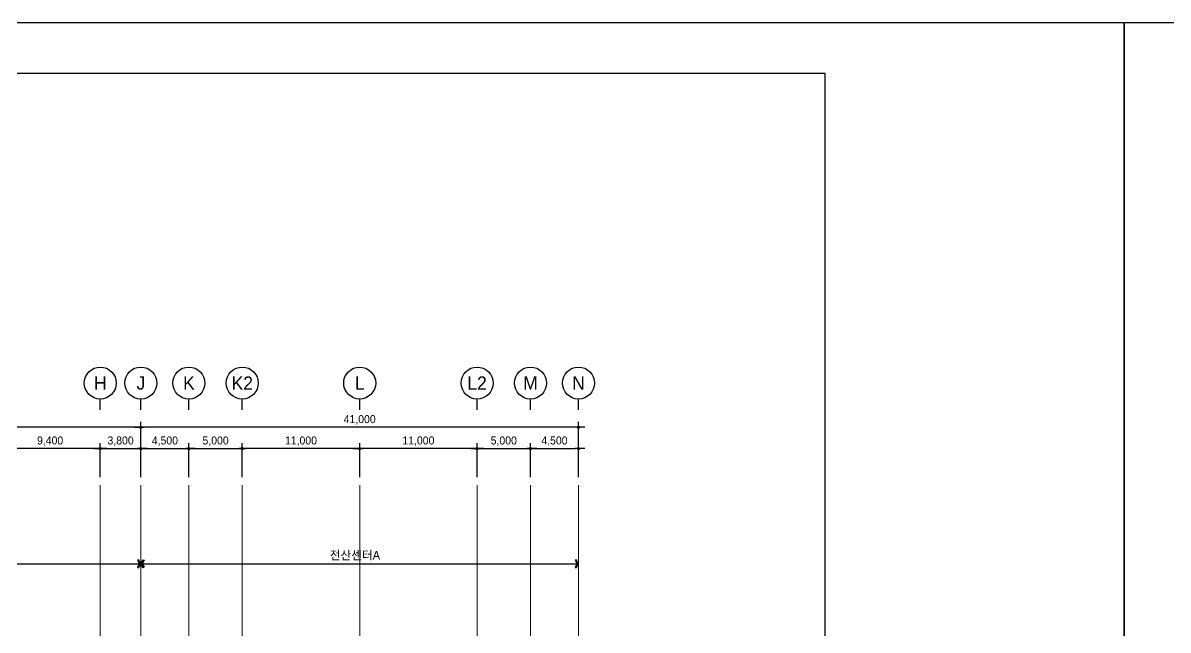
# Model space of a CAD drawing. Header units: millimetres. Extents: x 0 to 841000, y -4805 to 148500.
# Drawn here: x 107087 to 214375, y 91595 to 148500 of the extents above; entities that cross this region are included whole.
import ezdxf
from ezdxf.enums import TextEntityAlignment as Align

# ---------------------------------------------------------------- set-up
doc = ezdxf.new("R2010")
doc.units = ezdxf.units.MM
doc.header["$LTSCALE"] = 250
doc.layers.get('Defpoints').update_dxf_attribs({"color": 151})
doc.layers.add('A-DIM', color=7, linetype='Continuous')
doc.layers.add('A-SYM-BUB', color=7, linetype='Continuous', lineweight=25)
doc.layers.add('CEN', color=1, linetype='Continuous', lineweight=9)
doc.layers.add('NOPLOT', color=191, linetype='Continuous', plot=False)
doc.styles.add('Gdim', font='Dotum.ttf')
doc.styles.get("Standard").update_dxf_attribs({"font": 'Dotum.ttf'})
doc.dimstyles.new('Gdim250', dxfattribs={"dimscale": 250, "dimtxt": 3, "dimasz": 1.2, "dimexe": 2, "dimexo": 3, "dimgap": 1, "dimtad": 1, "dimdsep": 46, "dimlunit": 6, "dimtxsty": 'Standard', "dimblk1": '_CIDOT', "dimblk2": '_CIDOT', "dimsah": 1, "dimcen": 2.5, "dimdle": 2, "dimclrd": 1, "dimclre": 1, "dimclrt": 3, "dimazin": 2, "dimtfac": 1, "dimtix": 1, "dimtmove": 2, "dimatfit": 3, "dimldrblk": '_CIDOT', "dimfxl": 2, "dimtolj": 1, "dimtzin": 0, "dimarcsym": 0})

# ---------------------------------------------------------------- blocks, each defined once
blk = doc.blocks.new('A$C787a6ed5')
at = {"layer": 'A-DIM'}
for p, q in [((0, -7360), (78300, -7360)), ((78300, -7360), (119300, -7360))]:
    blk.add_line(p, q, dxfattribs=at)
for points in [[(77992, -7038), (78177, -7360), (77992, -7683), (78085, -7736), (78300, -7360), (78085, -6985)], [(78608, -7038), (78423, -7360), (78608, -7683), (78515, -7736), (78300, -7360), (78515, -6985)], [(118992, -7038), (119177, -7360), (118992, -7683), (119085, -7736), (119300, -7360), (119085, -6985)]]:
    blk.add_lwpolyline(points, close=True, dxfattribs=at)
at = {"layer": 'A-SYM-BUB', "color": 3, "style": 'Gdim'}
blk.add_text('전산센터A', height=800, dxfattribs=at).set_placement((96000, -6967))
blk = doc.blocks.new('_CIDOT')
at = {"color": 0, "linetype": 'ByBlock'}
blk.add_line((2, 0), (-1, 0), dxfattribs=at)
at = {"color": 0, "linetype": 'ByBlock', "const_width": 0.5}
blk.add_lwpolyline([(-0.25, 0, 1), (0.25, 0, 1)], format="xyb", close=True, dxfattribs=at)
blk = doc.blocks.new('*D8')
at = {"layer": 'A-DIM', "color": 1, "lineweight": -2, "transparency": 16777216}
for p, q in [((118138, 105926), (118138, 111100)), ((158838, 110600), (118438, 110600)), ((159138, 105926), (159138, 111100))]:
    blk.add_line(p, q, dxfattribs=at)
at = {"layer": 'Defpoints', "color": 0, "transparency": 16777216}
for p in [(118138, 110600), (118138, 105176), (159138, 105176)]:
    blk.add_point(p, dxfattribs=at)
at = {"layer": 'A-DIM', "color": 1, "lineweight": -2, "transparency": 16777216, "xscale": 299.9999999999998, "yscale": 299.9999999999998, "zscale": 299.9999999999998, "rotation": 180}
blk.add_blockref('_CIDOT', (118138, 110600), dxfattribs=at)
at = {"layer": 'A-DIM', "color": 1, "lineweight": -2, "transparency": 16777216, "xscale": 299.9999999999998, "yscale": 299.9999999999998, "zscale": 299.9999999999998}
blk.add_blockref('_CIDOT', (159138, 110600), dxfattribs=at)
at = {"layer": 'A-DIM', "color": 3, "transparency": 16777216, "insert": (138638, 111298), "char_height": 750, "attachment_point": 5, "style": 'Gdim'}
blk.add_mtext('\\A1;41,000', dxfattribs=at)
blk = doc.blocks.new('*D9')
at = {"layer": 'A-DIM', "color": 1, "lineweight": -2, "transparency": 16777216}
for p, q in [((154638, 105926), (154638, 109100)), ((154938, 108600), (158838, 108600)), ((159138, 105926), (159138, 109100))]:
    blk.add_line(p, q, dxfattribs=at)
at = {"layer": 'Defpoints', "color": 0, "transparency": 16777216}
for p in [(159138, 108600), (154638, 105176), (159138, 105176)]:
    blk.add_point(p, dxfattribs=at)
at = {"layer": 'A-DIM', "color": 1, "lineweight": -2, "transparency": 16777216, "xscale": 299.9999999999998, "yscale": 299.9999999999998, "zscale": 299.9999999999998, "rotation": 180}
blk.add_blockref('_CIDOT', (154638, 108600), dxfattribs=at)
at = {"layer": 'A-DIM', "color": 1, "lineweight": -2, "transparency": 16777216, "xscale": 299.9999999999998, "yscale": 299.9999999999998, "zscale": 299.9999999999998}
blk.add_blockref('_CIDOT', (159138, 108600), dxfattribs=at)
at = {"layer": 'A-DIM', "color": 3, "transparency": 16777216, "insert": (156888, 109298), "char_height": 750, "attachment_point": 5, "style": 'Gdim'}
blk.add_mtext('\\A1;4,500', dxfattribs=at)
blk = doc.blocks.new('*D10')
at = {"layer": 'A-DIM', "color": 1, "lineweight": -2, "transparency": 16777216}
for p, q in [((138638, 105926), (138638, 109100)), ((149338, 108600), (138938, 108600)), ((149638, 105926), (149638, 109100))]:
    blk.add_line(p, q, dxfattribs=at)
at = {"layer": 'Defpoints', "color": 0, "transparency": 16777216}
for p in [(138638, 108600), (138638, 105176), (149638, 105176)]:
    blk.add_point(p, dxfattribs=at)
at = {"layer": 'A-DIM', "color": 1, "lineweight": -2, "transparency": 16777216, "xscale": 299.9999999999998, "yscale": 299.9999999999998, "zscale": 299.9999999999998, "rotation": 180}
blk.add_blockref('_CIDOT', (138638, 108600), dxfattribs=at)
at = {"layer": 'A-DIM', "color": 1, "lineweight": -2, "transparency": 16777216, "xscale": 299.9999999999998, "yscale": 299.9999999999998, "zscale": 299.9999999999998}
blk.add_blockref('_CIDOT', (149638, 108600), dxfattribs=at)
at = {"layer": 'A-DIM', "color": 3, "transparency": 16777216, "insert": (144138, 109298), "char_height": 750, "attachment_point": 5, "style": 'Gdim'}
blk.add_mtext('\\A1;11,000', dxfattribs=at)
blk = doc.blocks.new('*D11')
at = {"layer": 'A-DIM', "color": 1, "lineweight": -2, "transparency": 16777216}
for p, q in [((127638, 105926), (127638, 109100)), ((138338, 108600), (127938, 108600)), ((138638, 105926), (138638, 109100))]:
    blk.add_line(p, q, dxfattribs=at)
at = {"layer": 'Defpoints', "color": 0, "transparency": 16777216}
for p in [(127638, 108600), (127638, 105176), (138638, 105176)]:
    blk.add_point(p, dxfattribs=at)
at = {"layer": 'A-DIM', "color": 1, "lineweight": -2, "transparency": 16777216, "xscale": 299.9999999999998, "yscale": 299.9999999999998, "zscale": 299.9999999999998, "rotation": 180}
blk.add_blockref('_CIDOT', (127638, 108600), dxfattribs=at)
at = {"layer": 'A-DIM', "color": 1, "lineweight": -2, "transparency": 16777216, "xscale": 299.9999999999998, "yscale": 299.9999999999998, "zscale": 299.9999999999998}
blk.add_blockref('_CIDOT', (138638, 108600), dxfattribs=at)
at = {"layer": 'A-DIM', "color": 3, "transparency": 16777216, "insert": (133138, 109298), "char_height": 750, "attachment_point": 5, "style": 'Gdim'}
blk.add_mtext('\\A1;11,000', dxfattribs=at)
blk = doc.blocks.new('*D12')
at = {"layer": 'A-DIM', "color": 1, "lineweight": -2, "transparency": 16777216}
for p, q in [((114338, 105926), (114338, 109100)), ((114638, 108600), (117838, 108600)), ((118138, 105926), (118138, 109100))]:
    blk.add_line(p, q, dxfattribs=at)
at = {"layer": 'Defpoints', "color": 0, "transparency": 16777216}
for p in [(118138, 108600), (114338, 105176), (118138, 105176)]:
    blk.add_point(p, dxfattribs=at)
at = {"layer": 'A-DIM', "color": 1, "lineweight": -2, "transparency": 16777216, "xscale": 299.9999999999998, "yscale": 299.9999999999998, "zscale": 299.9999999999998, "rotation": 180}
blk.add_blockref('_CIDOT', (114338, 108600), dxfattribs=at)
at = {"layer": 'A-DIM', "color": 1, "lineweight": -2, "transparency": 16777216, "xscale": 299.9999999999998, "yscale": 299.9999999999998, "zscale": 299.9999999999998}
blk.add_blockref('_CIDOT', (118138, 108600), dxfattribs=at)
at = {"layer": 'A-DIM', "color": 3, "transparency": 16777216, "insert": (116238, 109298), "char_height": 750, "attachment_point": 5, "style": 'Gdim'}
blk.add_mtext('\\A1;3,800', dxfattribs=at)
blk = doc.blocks.new('*D13')
at = {"layer": 'A-DIM', "color": 1, "lineweight": -2, "transparency": 16777216}
for p, q in [((104938, 105926), (104938, 109100)), ((114038, 108600), (105238, 108600)), ((114338, 105926), (114338, 109100))]:
    blk.add_line(p, q, dxfattribs=at)
at = {"layer": 'Defpoints', "color": 0, "transparency": 16777216}
for p in [(104938, 108600), (104938, 105176), (114338, 105176)]:
    blk.add_point(p, dxfattribs=at)
at = {"layer": 'A-DIM', "color": 1, "lineweight": -2, "transparency": 16777216, "xscale": 299.9999999999998, "yscale": 299.9999999999998, "zscale": 299.9999999999998, "rotation": 180}
blk.add_blockref('_CIDOT', (104938, 108600), dxfattribs=at)
at = {"layer": 'A-DIM', "color": 1, "lineweight": -2, "transparency": 16777216, "xscale": 299.9999999999998, "yscale": 299.9999999999998, "zscale": 299.9999999999998}
blk.add_blockref('_CIDOT', (114338, 108600), dxfattribs=at)
at = {"layer": 'A-DIM', "color": 3, "transparency": 16777216, "insert": (109638, 109298), "char_height": 750, "attachment_point": 5, "style": 'Gdim'}
blk.add_mtext('\\A1;9,400', dxfattribs=at)
blk = doc.blocks.new('*D21')
at = {"layer": 'A-DIM', "color": 1, "lineweight": -2, "transparency": 16777216}
for p, q in [((118138, 105926), (118138, 109100)), ((118438, 108600), (122338, 108600)), ((122638, 105926), (122638, 109100))]:
    blk.add_line(p, q, dxfattribs=at)
at = {"layer": 'Defpoints', "color": 0, "transparency": 16777216}
for p in [(122638, 108600), (118138, 105176), (122638, 105176)]:
    blk.add_point(p, dxfattribs=at)
at = {"layer": 'A-DIM', "color": 1, "lineweight": -2, "transparency": 16777216, "xscale": 299.9999999999998, "yscale": 299.9999999999998, "zscale": 299.9999999999998, "rotation": 180}
blk.add_blockref('_CIDOT', (118138, 108600), dxfattribs=at)
at = {"layer": 'A-DIM', "color": 1, "lineweight": -2, "transparency": 16777216, "xscale": 299.9999999999998, "yscale": 299.9999999999998, "zscale": 299.9999999999998}
blk.add_blockref('_CIDOT', (122638, 108600), dxfattribs=at)
at = {"layer": 'A-DIM', "color": 3, "transparency": 16777216, "insert": (120388, 109298), "char_height": 750, "attachment_point": 5, "style": 'Gdim'}
blk.add_mtext('\\A1;4,500', dxfattribs=at)
blk = doc.blocks.new('*D22')
at = {"layer": 'A-DIM', "color": 1, "lineweight": -2, "transparency": 16777216}
for p, q in [((122638, 105926), (122638, 109100)), ((122938, 108600), (127338, 108600)), ((127638, 105926), (127638, 109100))]:
    blk.add_line(p, q, dxfattribs=at)
at = {"layer": 'Defpoints', "color": 0, "transparency": 16777216}
for p in [(127638, 108600), (122638, 105176), (127638, 105176)]:
    blk.add_point(p, dxfattribs=at)
at = {"layer": 'A-DIM', "color": 1, "lineweight": -2, "transparency": 16777216, "xscale": 299.9999999999998, "yscale": 299.9999999999998, "zscale": 299.9999999999998, "rotation": 180}
blk.add_blockref('_CIDOT', (122638, 108600), dxfattribs=at)
at = {"layer": 'A-DIM', "color": 1, "lineweight": -2, "transparency": 16777216, "xscale": 299.9999999999998, "yscale": 299.9999999999998, "zscale": 299.9999999999998}
blk.add_blockref('_CIDOT', (127638, 108600), dxfattribs=at)
at = {"layer": 'A-DIM', "color": 3, "transparency": 16777216, "insert": (125138, 109298), "char_height": 750, "attachment_point": 5, "style": 'Gdim'}
blk.add_mtext('\\A1;5,000', dxfattribs=at)
blk = doc.blocks.new('*D23')
at = {"layer": 'A-DIM', "color": 1, "lineweight": -2, "transparency": 16777216}
for p, q in [((149638, 105926), (149638, 109100)), ((149938, 108600), (154338, 108600)), ((154638, 105926), (154638, 109100))]:
    blk.add_line(p, q, dxfattribs=at)
at = {"layer": 'Defpoints', "color": 0, "transparency": 16777216}
for p in [(154638, 108600), (149638, 105176), (154638, 105176)]:
    blk.add_point(p, dxfattribs=at)
at = {"layer": 'A-DIM', "color": 1, "lineweight": -2, "transparency": 16777216, "xscale": 299.9999999999998, "yscale": 299.9999999999998, "zscale": 299.9999999999998, "rotation": 180}
blk.add_blockref('_CIDOT', (149638, 108600), dxfattribs=at)
at = {"layer": 'A-DIM', "color": 1, "lineweight": -2, "transparency": 16777216, "xscale": 299.9999999999998, "yscale": 299.9999999999998, "zscale": 299.9999999999998}
blk.add_blockref('_CIDOT', (154638, 108600), dxfattribs=at)
at = {"layer": 'A-DIM', "color": 3, "transparency": 16777216, "insert": (152138, 109298), "char_height": 750, "attachment_point": 5, "style": 'Gdim'}
blk.add_mtext('\\A1;5,000', dxfattribs=at)
blk = doc.blocks.new('*D26')
at = {"layer": 'A-DIM', "color": 1, "lineweight": -2, "transparency": 16777216}
for p, q in [((39838, 105926), (39838, 111100)), ((117838, 110600), (40138, 110600)), ((118138, 105926), (118138, 111100))]:
    blk.add_line(p, q, dxfattribs=at)
at = {"layer": 'Defpoints', "color": 0, "transparency": 16777216}
for p in [(39838, 110600), (39838, 105176), (118138, 105176)]:
    blk.add_point(p, dxfattribs=at)
at = {"layer": 'A-DIM', "color": 1, "lineweight": -2, "transparency": 16777216, "xscale": 299.9999999999998, "yscale": 299.9999999999998, "zscale": 299.9999999999998, "rotation": 180}
blk.add_blockref('_CIDOT', (39838, 110600), dxfattribs=at)
at = {"layer": 'A-DIM', "color": 1, "lineweight": -2, "transparency": 16777216, "xscale": 299.9999999999998, "yscale": 299.9999999999998, "zscale": 299.9999999999998}
blk.add_blockref('_CIDOT', (118138, 110600), dxfattribs=at)
at = {"layer": 'A-DIM', "color": 3, "transparency": 16777216, "insert": (78988, 111298), "char_height": 750, "attachment_point": 5, "style": 'Gdim'}
blk.add_mtext('\\A1;78,300', dxfattribs=at)
blk = doc.blocks.new('A$C3b55d35f')
at = {"layer": 'A-SYM-BUB', "color": 7}
for points in [[(74500, 7074.5), (74500, 8074.5, -1), (74500, 11074.5, -1), (74500, 8074.5, 0)], [(98800, 7074.5), (98800, 8074.5, -1), (98800, 11074.5, -1), (98800, 8074.5, 0)], [(109800, 7074.5), (109800, 8074.5, -1), (109800, 11074.5, -1), (109800, 8074.5, 0)]]:
    blk.add_lwpolyline(points, format="xyb", dxfattribs=at)
at = {"layer": 'A-SYM-BUB', "color": 7, "elevation": 0}
for points in [[(78300, 7074.5), (78300, 8074.5, -1), (78300, 11074.5, -1), (78300, 8074.5, 0)], [(82800, 7074.5), (82800, 8074.5, -1), (82800, 11074.5, -1), (82800, 8074.5, 0)], [(87800, 7074.5), (87800, 8074.5, -1), (87800, 11074.5, -1), (87800, 8074.5, 0)], [(114800, 7074.5), (114800, 8074.5, -1), (114800, 11074.5, -1), (114800, 8074.5, 0)], [(119300, 7074.5), (119300, 8074.5, -1), (119300, 11074.5, -1), (119300, 8074.5, 0)]]:
    blk.add_lwpolyline(points, format="xyb", dxfattribs=at)
at = {"layer": 'A-SYM-BUB', "color": 3, "style": 'Gdim'}
for s, p in [('H', (74500, 9574.5)), ('J', (78300, 9574.5)), ('K', (82800, 9574.5)), ('K2', (87800, 9574.5)), ('L', (98800, 9574.5)), ('L2', (109800, 9574.5)), ('M', (114800, 9574.5)), ('N', (119300, 9574.5))]:
    blk.add_text(s, height=1250, dxfattribs=at).set_placement(p, align=Align.MIDDLE)
at = {"layer": 'A-DIM'}
for base, p1, p2, picture, middle in [((0, 5424.5), (78300, 0), (0, 0), '*D26', (39150, 6122.2)), ((78300, 5424.5), (119300, 0), (78300, 0), '*D8', (98800, 6122.2)), ((65100, 3424.5), (74500, 0), (65100, 0, 0), '*D13', (69800, 4122.2)), ((87800, 3424.5), (98800, 0), (87800, 0), '*D11', (93300, 4122.2)), ((98800, 3424.5), (109800, 0), (98800, 0), '*D10', (104300, 4122.2))]:
    dim = blk.add_linear_dim(base=base, p1=p1, p2=p2, dimstyle='Gdim250', override={"dimdec": 0}, dxfattribs=at)
    dim.commit()
    dim.dimension.update_dxf_attribs({"geometry": picture, "text_midpoint": middle, "insert": (-39838.2, -105175.5)})
for base, p1, p2, picture, middle in [((78300, 3424.5), (74500, 0), (78300, 0), '*D12', (76400, 4122.2)), ((82800, 3424.5), (78300, 0), (82800, 0), '*D21', (80550, 4122.2)), ((87800, 3424.5), (82800, 0), (87800, 0), '*D22', (85300, 4122.2)), ((114800, 3424.5), (109800, 0), (114800, 0), '*D23', (112300, 4122.2)), ((119300, 3424.5), (114800, 0), (119300, 0), '*D9', (117050, 4122.2))]:
    dim = blk.add_linear_dim(base=base, p1=p1, p2=p2, angle=180, dimstyle='Gdim250', override={"dimdec": 0}, dxfattribs=at)
    dim.commit()
    dim.dimension.update_dxf_attribs({"geometry": picture, "text_midpoint": middle, "insert": (-39838.2, -105175.5)})

msp = doc.modelspace()

# ---------------------------------------------------------------- linework, layer by layer
at = {"layer": 'CEN'}
for p, q in [((114338.209, 105175.547), (114338.209, 23234.416)), ((118138.209, 105175.547), (118138.209, 23234.416)), ((122638.209, 105175.547), (122638.209, 23234.416)), ((127638.211, 105175.547), (127638.211, 23234.416)), ((138638.209, 105175.547), (138638.209, 23234.416)), ((149638.209, 105175.547), (149638.209, 23234.416)), ((154638.209, 105175.547), (154638.209, 23234.416)), ((159138.209, 105175.547), (159138.209, 23234.416))]:
    msp.add_line(p, q, dxfattribs=at)
at = {"layer": 'NOPLOT'}
for points in [[(0, 148500), (0, 0), (210250, 0), (210250, 148500)], [(210250, 148500), (210250, 0), (420500, 0), (420500, 148500)], [(8250, 143750), (8250, 4750), (182250, 4750), (182250, 143750)]]:
    msp.add_lwpolyline(points, close=True, dxfattribs=at)

# ---------------------------------------------------------------- block references
at = {"layer": 'A-DIM'}
for name in ['A$C3b55d35f', 'A$C787a6ed5']:
    msp.add_blockref(name, (39838.209, 105175.547), dxfattribs=at)

doc.saveas('drawing.dxf')
